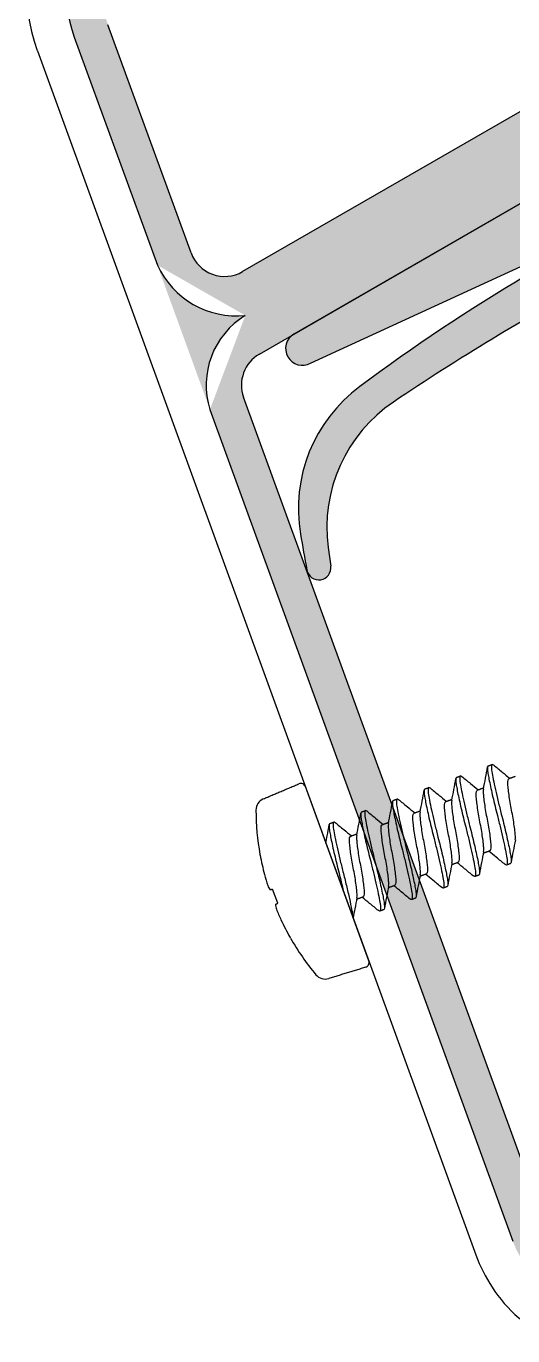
# Model space of a CAD drawing. Header units: inches. Extents: x -154 to 13, y 2 to 55.
# Drawn here: x -149.265 to -148.463, y 29.276 to 31.436 of the extents above; entities that cross this region are included whole.
import ezdxf

# ---------------------------------------------------------------- set-up
doc = ezdxf.new("R2010")
doc.units = ezdxf.units.IN
doc.header["$LTSCALE"] = 2
doc.header["$MEASUREMENT"] = 0
doc.layers.get('0').update_dxf_attribs({"linetype": 'CONTINUOUS'})
doc.layers.add('pattern', color=9, linetype='CONTINUOUS')
doc.layers.add('VELUX_Skylight', color=7, linetype='CONTINUOUS')

# ---------------------------------------------------------------- blocks, each defined once
blk = doc.blocks.new('A$C7F5B17E5')
at = {"color": 7, "lineweight": 30}
for p, q in [((0, -0.3059985900781754), (0, 0.3059985900781754)), ((-0.2172850365714112, 0.1447141449165343), (-0.2172850365714112, 0.1467837068421005)), ((-0.2172850365714112, -0.02456010607120618), (-0.2172850365714112, 0.02456292937195315)), ((-0.2172850365714112, -0.1467808835413535), (-0.2172850365714112, -0.1447113216157874))]:
    blk.add_line(p, q, dxfattribs=at)
at = {"color": 7, "lineweight": 30, "flags": 128}
for points in [[(-0.2172850365714112, 0.02456292937195315), (-0.2186369942867827, 0.02470501106394352), (-0.2199106329069593, 0.02483888868404449), (-0.2211062457618027, 0.02496455306568635), (-0.2222235395213943, 0.02508199275068534), (-0.2232625141857341, 0.02519119628082933), (-0.224223169754822, 0.02529215219790615), (-0.2251052128987112, 0.02538485133537449), (-0.225908350287483, 0.02546928681830707)], [(-0.225908350287483, -0.0254664635175601), (-0.2251052128987112, -0.02538202803462752), (-0.224223169754822, -0.0252893288971876), (-0.2232625141857341, -0.02518837298008236), (-0.2222235395213943, -0.0250791694499668), (-0.2211062457618027, -0.0249617297649678), (-0.2199106329069593, -0.02483606538332594), (-0.2186369942867827, -0.02470218776322497), (-0.2172850365714112, -0.02456010607120618)]]:
    blk.add_lwpolyline(points, dxfattribs=at)
at = {"color": 7, "lineweight": 30}
for centre, radius, start, end in [((-0.1419836664691729, 0.2753659536204651), 0.04000000000000131, 93.00000000000153, 160.2171337205841), ((-0.01600004693281676, 0.3060014116503709), 0.01600000000000011, 0, 93.00000000000153), ((0.6235890138507898, 1.411650359273153e-06), 0.853589060783586, 160.2171337205841, 170.0982627272622), ((0.6259549869404566, 3.745135545329958e-05), 0.8555612677722378, 170.2644175234565, 174.6709720479398), ((0.4989827118844232, 0.02086672188455907), 0.727258309265693, 175.3758389198771, 178.3773135000163), ((-0.09499918046796552, 0.05059096320387368), 0.1332978220649192, 183.9275134528283, 190.8630866188478), ((-0.09499918046796552, -0.05058813990312672), 0.1332978220649192, 169.1369133811522, 176.0724865471717), ((0.4989827118844232, -0.0208638985838121), 0.7272583092656941, 181.6226864999837, 184.6241610801225), ((0.6259549869404566, -3.462805470633157e-05), 0.855561267772238, 185.3290279520597, 189.7355824765435), ((0.6235890138507898, 1.411650359273153e-06), 0.8535890607835861, 189.9017372727378, 199.7828662794159), ((-0.1419836664691729, -0.2753631303197466), 0.04000000000000131, 199.7828662794159, 266.9999999999977), ((-0.01600004693281676, -0.3059985883496239), 0.01600000000000011, 266.9999999999977, 0)]:
    blk.add_arc(centre, radius, start, end, dxfattribs=at)
for points, degree in [([(-0.144077215607723, 0.3153111191657132), (-0.01683743215923528, 0.321979498798683)], 1), ([(0.03451994788926527, 0.1640014137750114), (0.04831994847049259, 0.1640014137750114)], 1), ([(0.1456400775533666, 0.1640014137750114), (0.1594400781345939, 0.1640014137750114)], 1), ([(0.2567599138875494, 0.1640014137750114), (0.2705599144687767, 0.1640014137750114)], 1), ([(0.3678800435516791, 0.1640014137750114), (0.381680044132878, 0.1640014137750114)], 1), ([(0.4789998798858335, 0.1640014137750114), (0.4927998804670324, 0.1640014137750114)], 1), ([(0.5901200095499348, 0.1640014137750114), (0.6039200101311621, 0.1640014137750114)], 1), ([(0.08452009028334828, 0.1013011755935196), (0.1066709010619604, 0.1013011755935196)], 1), ([(0.195639926617531, 0.1013011755935196), (0.2177939640255317, 0.1013011755935196)], 1), ([(0.3067600562816324, 0.1013011755935196), (0.3289187869687566, 0.1013011755935196)], 1), ([(0.4178798926158152, 0.1013011755935196), (0.4400427299221406, 0.1013011755935196)], 1), ([(0.5290000222799165, 0.1013011755935196), (0.5511637395761113, 0.1013011755935196)], 1), ([(0.6401198586140993, 0.1013011755935196), (0.6622803492808771, 0.1013011755935196)], 1), ([(0.006739953067210536, 1.411650359273153e-06), (0.004748723056167137, -0.02035933327341866), (0.002430034327204567, -0.04179643436229696), (-4.693279720413557e-08, -0.06191028799371168)], 3), ([(0.05388001757341954, -0.1012983522927726), (0.03171366030773015, -0.1012983522927726)], 1), ([(0.1649998539076023, -0.1012983522927726), (0.1428334966419129, -0.1012983522927726)], 1), ([(0.2761199835717036, -0.1012983522927726), (0.2539536263060143, -0.1012983522927726)], 1), ([(0.387239819905858, -0.1012983522927726), (0.365073755970144, -0.1012983522927726)], 1), ([(0.4983599495699877, -0.1012983522927726), (0.4761935923042984, -0.1012983522927726)], 1), ([(0.1038798666375556, -0.1639985904742929), (0.09007986605635665, -0.1639985904742929)], 1), ([(0.2149999963016853, -0.1639985904742929), (0.201199995720458, -0.1639985904742929)], 1), ([(0.3261198326358681, -0.1639985904742929), (0.3123198320546408, -0.1639985904742929)], 1), ([(0.4372399622999694, -0.1639985904742929), (0.4234399617187421, -0.1639985904742929)], 1), ([(0.5483600919640708, -0.1639985904742929), (0.5345600913828719, -0.1639985904742929)], 1), ([(-0.01683743215923528, -0.3219766754979645), (-0.144077215607723, -0.3153082958649946)], 1)]:
    blk.add_open_spline(points, degree=degree, dxfattribs=at)
for points, knots in [([(-0.0004886876879766078, 0.1079267657207907), (0.003688115914428636, 0.1148972811003972), (0.01432389521249888, 0.1326469457309685), (0.02480979235861014, 0.1504794695889728), (0.03117774649865623, 0.1613089382120592)], [0, 0, 0, 0, 0.3927125117383006, 0.9999999999999999, 0.9999999999999999, 0.9999999999999999, 0.9999999999999999]), ([(0.03451995300198973, 0.164001411650375), (0.03203874348551494, 0.1640014115730111), (0.02956501152584678, 0.1594278161610276), (0.02626540099385011, 0.1471897571600351), (0.02528510777526094, 0.1423488632855623), (0.02317827734765388, 0.1308203483002757), (0.02205062179893957, 0.1240912809575292), (0.01852337010802785, 0.1013022738572005), (0.01597788369957698, 0.08255824739207185), (0.01108177173628633, 0.04209299171033365), (0.008744801872580865, 0.0205014116054798), (0.006739953067210536, 1.411650359273153e-06)], [0, 0, 0, 0, 0.2500000000000003, 0.2500000000000003, 0.3750000000000006, 0.3750000000000006, 0.5000000000000008, 0.5000000000000008, 0.7500000000000003, 0.7500000000000003, 1, 1, 1, 1]), ([(0.05153836462440609, 0.160183192883423), (0.05046956694070559, 0.1618921341538027), (0.04778184149739673, 0.1661896405982901), (0.04341140386242159, 0.1598993113587568), (0.03906158377287738, 0.1436771276688518), (0.03470103116654855, 0.1174506414003389), (0.02980008672494705, 0.08298152871394393), (0.02489848169369679, 0.04270004972731556), (0.02197543449727846, 0.01406493332261505), (0.0205398427219734, 1.411650359273153e-06)], [0, 0, 0, 0, 0.1007062696010927, 0.2532479319888082, 0.4004708769191571, 0.5476937360385402, 0.7002353833338772, 0.8527770544573875, 1, 1, 1, 1]), ([(0.05153220469554753, 0.1615158824880751), (0.05786004985745308, 0.1507680617623492), (0.06971163452149653, 0.1306381906882876), (0.08169251199367977, 0.1106276219725686), (0.08727651177429152, 0.1013011755935196)], [0, 0, 0, 0, 0.5339239723001499, 1, 1, 1, 1]), ([(0.1040837309491849, 0.09697232226746166), (0.1104795098008822, 0.1076422489882845), (0.1233397201703212, 0.1290966340503843), (0.1360171400599768, 0.1506311314853548), (0.1423896884354861, 0.1614558598481466)], [0, 0, 0, 0, 0.4973308109248269, 1, 1, 1, 1]), ([(0.1456399546347029, 0.164001411650375), (0.1431587449821734, 0.1640014135100358), (0.14068501281875, 0.1594278195011753), (0.1373854019758198, 0.1471897615297593), (0.1364051086592895, 0.1423488678194218), (0.1342982781965532, 0.1308203532490637), (0.133170622616376, 0.1240912859966983), (0.1296433707941844, 0.1013022787748099), (0.1270978842474051, 0.08255825167732667), (0.1222017719939572, 0.04209299408192635), (0.1198648019825157, 0.02050141272961525), (0.1178599530672102, 1.411650387694863e-06)], [0, 0, 0, 0, 0.2499999999999999, 0.2499999999999999, 0.3749999999999998, 0.3749999999999998, 0.4999999999999998, 0.4999999999999998, 0.7499999999999999, 0.7499999999999999, 1, 1, 1, 1]), ([(0.162662600907737, 0.1601782062743524), (0.1615924718450117, 0.1618897020017158), (0.1589035117757192, 0.1661902521221492), (0.1545310240668698, 0.1598997598606076), (0.1501818229431819, 0.1436770048196223), (0.1458212180868372, 0.1174506588848914), (0.1409198504535709, 0.08298153642407158), (0.1360182612458232, 0.04270006772129875), (0.13309544849389, 0.01406493579877122), (0.1316599723860747, 1.411650387694863e-06)], [0, 0, 0, 0, 0.1008245538650246, 0.2533462633522516, 0.4005497356644105, 0.5477532280073536, 0.7002749224041961, 0.8527965270756613, 1, 1, 1, 1]), ([(0.1626564409789069, 0.16150911756624), (0.1689832152912345, 0.1507630052204405), (0.180833847125399, 0.1306345456340381), (0.1928127162002511, 0.1106271104983279), (0.1983963481084459, 0.1013011755935196)], [0, 0, 0, 0, 0.5338765393195261, 1, 1, 1, 1]), ([(0.215340845697483, 0.09719554635542238), (0.2217221746815028, 0.1078455848832363), (0.2345481228663004, 0.1292512893478914), (0.2472053933052507, 0.1507438525587901), (0.2535652574591722, 0.1615431621729471)], [0, 0, 0, 0, 0.4975327275666259, 1, 1, 1, 1]), ([(0.2567599525738729, 0.164001411650375), (0.2542787430930389, 0.1640014110650867), (0.251805011186832, 0.1594278152851558), (0.2485054007363203, 0.1471897560141855), (0.2475251075434244, 0.1423488620966253), (0.2454182771250544, 0.1308203470025404), (0.2442906215845824, 0.1240912796361187), (0.2407633699280893, 0.1013022725676791), (0.238217883555933, 0.08255824626836272), (0.2333217716687273, 0.04209299108843823), (0.2309848018437322, 0.02050141131068983), (0.2289799530672099, 1.411650387694863e-06)], [0, 0, 0, 0, 0.2499999999999995, 0.2499999999999995, 0.3749999999999996, 0.3749999999999996, 0.4999999999999997, 0.4999999999999997, 0.7499999999999998, 0.7499999999999998, 1, 1, 1, 1]), ([(0.2737868371910963, 0.1601729446684743), (0.2727152369503756, 0.161887137560015), (0.2700248107454399, 0.1661908968356869), (0.2656512209113089, 0.1599002192802601), (0.2613020548826626, 0.1436768697326869), (0.2569408578212631, 0.11745072282379), (0.2520400907922919, 0.082981508836113), (0.2471384385608815, 0.04270005449514258), (0.244215397488091, 0.01406493489297134), (0.2427798087202575, 1.411650387694863e-06)], [0, 0, 0, 0, 0.1009493882119062, 0.2534498118855217, 0.4006328501690255, 0.5478160142962896, 0.7003164228815963, 0.8528168552886346, 0.9999999999999999, 0.9999999999999999, 0.9999999999999999, 0.9999999999999999]), ([(0.2737809705921848, 0.1615019859819569), (0.2801066769885949, 0.1507575703261494), (0.2919562746020574, 0.1306306478712287), (0.3039330207679427, 0.1106264651709949), (0.3095161844426002, 0.1013011755935196)], [0, 0, 0, 0, 0.5338330129642694, 0.9999999999999999, 0.9999999999999999, 0.9999999999999999, 0.9999999999999999]), ([(0.3265689207812841, 0.09736724520529094), (0.332933448921608, 0.1079925896953995), (0.3457198272051016, 0.1293389756406924), (0.358352868860095, 0.1507890780938652), (0.3646977069809623, 0.1615622102862204)], [0, 0, 0, 0, 0.4977584738393815, 1, 1, 1, 1]), ([(0.3678799542065576, 0.164001411650375), (0.3653987445897258, 0.1640014130021115), (0.3629250124797068, 0.1594278186253035), (0.35962540171829, 0.1471897603838812), (0.3586451084274813, 0.1423488666305133), (0.3565382779739537, 0.1308203519513285), (0.3554106224020188, 0.1240912846752877), (0.3518833706142459, 0.1013022774852601), (0.3493378841037327, 0.08255825055361754), (0.3444417719263697, 0.04209299346003093), (0.342104801953667, 0.02050141243485371), (0.3400999530672095, 1.411650387694863e-06)], [0, 0, 0, 0, 0.2500000000000002, 0.2500000000000002, 0.3750000000000002, 0.3750000000000002, 0.5000000000000002, 0.5000000000000002, 0.7500000000000001, 0.7500000000000001, 1, 1, 1, 1]), ([(0.3849116601343212, 0.1601674080657887), (0.3838385194391094, 0.1618844389881104), (0.3811465674298802, 0.1661915767771376), (0.3767709873355614, 0.1599007075831338), (0.3724218211342816, 0.1436767519399922), (0.3680610568251552, 0.1174507476163313), (0.363160317960137, 0.08298147864785221), (0.3582581083719845, 0.04270009476387315), (0.3553353749749135, 0.01406494113258816), (0.3538999383843588, 1.411650387694863e-06)], [0, 0, 0, 0, 0.1010807256472789, 0.2535589822596352, 0.4007205168431621, 0.5478820714517666, 0.7003601994599715, 0.8528384648044753, 1, 1, 1, 1]), ([(0.3849057935354097, 0.1614944877352258), (0.3912304341353945, 0.1507517536270058), (0.4030789119625808, 0.1306264919821132), (0.4150534250797477, 0.1106256826531506), (0.420636020776783, 0.1013011755935196)], [0, 0, 0, 0, 0.5337935127389503, 1, 1, 1, 1]), ([(0.4377550496829485, 0.09747023151557244), (0.4441018871407323, 0.108068602119161), (0.4568470894722907, 0.1293513872269187), (0.4694543845609189, 0.1507611927523413), (0.4757835170415206, 0.1615093742299365)], [0, 0, 0, 0, 0.4979785563746517, 0.9999999999999999, 0.9999999999999999, 0.9999999999999999, 0.9999999999999999]), ([(0.4789999521456991, 0.164001411650375), (0.4765187427005912, 0.1640014105571339), (0.4740450108477887, 0.1594278144092556), (0.4707454004787905, 0.1471897548683074), (0.4697651073116162, 0.1423488609077168), (0.4676582769024265, 0.1308203457048336), (0.4665306213702252, 0.1240912783147081), (0.4630033697481508, 0.1013022712781577), (0.460457883412289, 0.08255824514462518), (0.4555617716011398, 0.04209299046651438), (0.4532248018149119, 0.02050141101592828), (0.4512199530672092, 1.411650359273153e-06)], [0, 0, 0, 0, 0.2499999999999994, 0.2499999999999994, 0.3749999999999996, 0.3749999999999996, 0.4999999999999998, 0.4999999999999998, 0.7499999999999999, 0.7499999999999999, 1, 1, 1, 1]), ([(0.4960364830775461, 0.1601615781331276), (0.494961667289914, 0.1618815969731742), (0.4922679706484701, 0.1661922974913779), (0.4878912091820666, 0.159901211044982), (0.4835420163958304, 0.143676608153541), (0.4791808198115746, 0.1174507962751505), (0.4742800783727716, 0.08298148676742301), (0.4693783248904424, 0.04270007720587898), (0.4664555336106844, 0.01406493892265814), (0.4650200680484886, 1.411650359273153e-06)], [0, 0, 0, 0, 0.1012185708481814, 0.2536733526709058, 0.4008123405437708, 0.5479514542227322, 0.7004062209616747, 0.8528610115152189, 0.9999999999999999, 0.9999999999999999, 0.9999999999999999, 0.9999999999999999]), ([(0.4960309098085816, 0.1614866044929641), (0.5023543491064686, 0.150745522480932), (0.5142014158392385, 0.130621930020439), (0.5261738007764905, 0.1106247479275311), (0.5317558571109657, 0.1013011755935196)], [0, 0, 0, 0, 0.5337556916415807, 1, 1, 1, 1]), ([(0.5488918991539435, 0.09749646621251884), (0.5552218588445044, 0.1080670521426867), (0.5679280530623885, 0.1292854997144417), (0.5805101795502026, 0.1506582810996377), (0.5868241542906105, 0.1613835906830019)], [0, 0, 0, 0, 0.4981790441753781, 0.9999999999999999, 0.9999999999999999, 0.9999999999999999, 0.9999999999999999]), ([(0.5901199537784123, 0.164001411650375), (0.5876387441972497, 0.1640014124941587), (0.5851650121406919, 0.1594278177494033), (0.5818654014607887, 0.1471897592380316), (0.5808851081956732, 0.1423488654416047), (0.5787782777513257, 0.1308203506536216), (0.5776506221876616, 0.1240912833538772), (0.5741233704343074, 0.1013022761957387), (0.5715778839600887, 0.08255824942987999), (0.5666817718588106, 0.0420929928381355), (0.5643448019248467, 0.02050141214006374), (0.5623399530672089, 1.411650387694863e-06)], [0, 0, 0, 0, 0.2499999999999995, 0.2499999999999995, 0.3749999999999996, 0.3749999999999996, 0.4999999999999997, 0.4999999999999997, 0.7499999999999998, 0.7499999999999998, 1, 1, 1, 1]), ([(0.607161599350718, 0.16015549153677), (0.6060851355411216, 0.1618786318190786), (0.6033898742851989, 0.1661930483373197), (0.5990114635090151, 0.1599017331484589), (0.5946616539326328, 0.1436764884232247), (0.5903010602308427, 0.1174508227828284), (0.5854002738220174, 0.08298145827974679), (0.5804980768015469, 0.04270009964928079), (0.5775753417739793, 0.01406494274168324), (0.576139904382643, 1.411650387694863e-06)], [0, 0, 0, 0, 0.1013627208081585, 0.2537930321078787, 0.4009085084631538, 0.5480238990701027, 0.7004541952884593, 0.8528846288000329, 1, 1, 1, 1]), ([(0.6071560260817535, 0.1614783362551435), (0.6134783626623914, 0.1507388996604249), (0.6253241213456704, 0.1306171024936162), (0.6372944707179329, 0.1106236785138179), (0.6428759867750671, 0.1013011755935196)], [0, 0, 0, 0, 0.5337215411567574, 0.9999999999999999, 0.9999999999999999, 0.9999999999999999, 0.9999999999999999]), ([(0.03459914697435806, -0.09598294786344752), (0.03581128541901535, -0.09354805578185221), (0.0384914627935018, -0.0881642296231604), (0.04257545396754381, -0.07242543277739344), (0.04748148519968254, -0.05128154882173419), (0.0523778521817917, -0.02638482901018335), (0.05674006881270088, -1.170401347394545e-06), (0.06110177061080435, 0.02639815676941737), (0.0659997308597724, 0.05124605050419007), (0.07089826219336715, 0.07256844642260774), (0.07525995097009286, 0.08862316160464445), (0.07962167862677916, 0.09924941294424627), (0.08286738958707929, 0.10060892067564), (0.08452009028334828, 0.1013011755935196)], [0, 0, 0, 0, 0.07497348567682217, 0.16577499119888, 0.2599786719410389, 0.3541825427515214, 0.4449840547327721, 0.5357855667140227, 0.6299892573174012, 0.724193118266683, 0.8149946237887408, 0.9057961359406439, 0.9999999999999999, 0.9999999999999999, 0.9999999999999999, 0.9999999999999999]), ([(0.1041916763688562, 0.09687718253319133), (0.1028484823116855, 0.09419786938859431), (0.1000370451677384, 0.08858980370744973), (0.09582395309854519, 0.07244775358564937), (0.09091831884913404, 0.0512790991233345), (0.0860224297215666, 0.02638895059247659), (0.08165961756321849, 3.672763810413926e-06), (0.07729811205410897, -0.0263952434202821), (0.07239994485317425, -0.0512432199210906), (0.0675020452142121, -0.07256566519846785), (0.06313975544759387, -0.08862031802898684), (0.05877809971448755, -0.09924658603431169), (0.05553260606467347, -0.100606096587839), (0.05388001757341954, -0.1012983522927726)], [0, 0, 0, 0, 0.08240116291739362, 0.1724737307295068, 0.2659209886547582, 0.3593682563620471, 0.4494408305814714, 0.539513237978583, 0.6329605056858719, 0.7264077636111234, 0.8164803314232365, 0.9065527389896256, 1, 1, 1, 1]), ([(0.1457192766384594, -0.09598260870070874), (0.1469312829797502, -0.09354780592597933), (0.1496112331829806, -0.08816404680804624), (0.1536956787953727, -0.07242544435014509), (0.1586016755578328, -0.0512815785795766), (0.16349762658038, -0.02638480019685119), (0.1678598371078124, -1.142410766874491e-06), (0.1722219651438479, 0.02639812888857307), (0.1771199622991446, 0.05124602220836039), (0.1820179084987785, 0.07256849390144282), (0.1863801862467085, 0.0886231399133095), (0.1907418451279739, 0.09924940970468299), (0.193987338346119, 0.1006089200133005), (0.195639926617531, 0.1013011755935196)], [0, 0, 0, 0, 0.07497054948110611, 0.1657725149401851, 0.2599764983780062, 0.3541804916770785, 0.4449822954221284, 0.535784267340409, 0.6299882606394814, 0.7241922440773025, 0.8149942095363815, 0.9057960134520844, 1, 1, 1, 1]), ([(0.2154435111781652, 0.09717835905398431), (0.2140560020697535, 0.09441685816393885), (0.2112001550983109, 0.08873298632083504), (0.2069440472381245, 0.07245388556673049), (0.2020385773143971, 0.05127739009860477), (0.1971420702496403, 0.02638944654343334), (0.1927798501706093, 3.525881353994009e-06), (0.1884182952094875, -0.02639523860834458), (0.1835197177185819, -0.05124320098518353), (0.1786218057081328, -0.07256564431828849), (0.174259960037574, -0.08862033549671366), (0.1698982742235842, -0.09924659037606887), (0.1666525575255378, -0.1006060976220482), (0.1649998539076023, -0.1012983522927726)], [0, 0, 0, 0, 0.08488382562394763, 0.1747125225037666, 0.2679069451479479, 0.361101555824142, 0.4509302590939457, 0.5407589623637633, 0.6339535730399575, 0.7271479956841389, 0.8169766925639578, 0.9068053960025927, 1, 1, 1, 1]), ([(0.2568394063025892, -0.09598291119722546), (0.2580514249947896, -0.09354802703670373), (0.2607313468791972, -0.08816419971653033), (0.2648154462768844, -0.07242543303051718), (0.2697214463919124, -0.05128154912473804), (0.274617810745923, -0.02638482756698579), (0.2789800677097389, -1.175653650875574e-06), (0.2833416128326007, 0.02639819397789722), (0.2882401930556284, 0.05124598830666116), (0.2931381043307226, 0.07256847686873868), (0.2974999501910816, 0.08862315637223617), (0.3018616359553334, 0.09924941430968204), (0.3051073526602295, 0.1006089211363275), (0.3067600562816324, 0.1013011755935196)], [0, 0, 0, 0, 0.07497304646023233, 0.1657745950962203, 0.2599783205677136, 0.354182236107621, 0.4449837912028048, 0.5357853462979886, 0.6299892618378958, 0.7241929873093892, 0.8149945359453772, 0.9057960912112135, 1, 1, 1, 1]), ([(0.3266663063229487, 0.09741276634609619), (0.3252443823844828, 0.09458741682830407), (0.3223541227733904, 0.08884449811266393), (0.3180637184696593, 0.07245855078660668), (0.3131583743700048, 0.05127615168781574), (0.308262247671621, 0.02638974523857485), (0.3039000825491485, 3.406734478517137e-06), (0.2995379424022531, -0.0263951495375494), (0.2946399486101541, -0.05124324142012426), (0.2897420015053171, -0.07256565967138329), (0.2853797239910421, -0.08862031947812454), (0.2810180650485847, -0.09924658565613242), (0.2777725718388524, -0.100606096460254), (0.2761199835717036, -0.1012983522927726)], [0, 0, 0, 0, 0.08680673195581935, 0.1764468439932225, 0.2694454436054913, 0.3624440529528321, 0.4520840053454031, 0.5417241237593686, 0.6347227331067095, 0.7277213327189782, 0.8173614447563814, 0.907001397317431, 1, 1, 1, 1]), ([(0.3679589493067965, -0.095983864519539), (0.3691710348119273, -0.09354871411260035), (0.3718509394637977, -0.08816462951132564), (0.3759356606223321, -0.07242547275880895), (0.3808416721085166, -0.05128157673756562), (0.3857374596960312, -0.02638476402741219), (0.3901002980983321, -1.208616666303897e-06), (0.394461796607402, 0.02639816698639663), (0.3993599657522395, 0.05124601590667055), (0.4042578648680148, 0.07256849552150868), (0.4086201547696646, 0.08862313948851863), (0.4129818104674143, 0.09924940981552766), (0.4162273041221169, 0.100608920050675), (0.4178798926158152, 0.1013011755935196)], [0, 0, 0, 0, 0.07498097184775288, 0.1657819142352143, 0.2599848362706612, 0.3541877681672482, 0.4449887170138384, 0.5357894976890927, 0.6299924295856798, 0.7241953516211267, 0.8149962940085881, 0.9057970748544936, 0.9999999999999999, 0.9999999999999999, 0.9999999999999999, 0.9999999999999999]), ([(0.437844221986154, 0.09754420566100919), (0.4364027407463027, 0.0946831113292177), (0.4334926701325799, 0.08890711764446735), (0.4291839186807351, 0.07246108430375386), (0.4242785714350816, 0.05127542853138323), (0.4193820203453811, 0.02638995237357733), (0.4150198512986663, 3.38774763974925e-06), (0.4106581368084505, -0.02639516430345168), (0.4057601800840871, -0.05124327328901757), (0.400861647801861, -0.0725656112740154), (0.3964999592700167, -0.08862034141033348), (0.3921382315491826, -0.09924658883285531), (0.3888925205976648, -0.1006060971013909), (0.387239819905858, -0.1012983522927726)], [0, 0, 0, 0, 0.0878817370955166, 0.1774161560591601, 0.2703052747030887, 0.3631945807630391, 0.4527290060957388, 0.5422634314284425, 0.6351525597959826, 0.7280418561323401, 0.8175762750959835, 0.9071107005969563, 1, 1, 1, 1]), ([(0.4790781989810853, -0.09598545950110804), (0.4802906235328237, -0.09354987510594981), (0.4829709898646115, -0.08816540940743778), (0.4870552834758541, -0.07242546089956647), (0.4919619099181887, -0.05128159529938614), (0.496857652658008, -0.02638479448144437), (0.5012200665722162, -1.179802424644549e-06), (0.5055815718476993, 0.02639819503691854), (0.5104801524024367, 0.05124598840534134), (0.5153781034375129, 0.07256847542204525), (0.5197397980797689, 0.08862317161471367), (0.5241020634418305, 0.09924939783375919), (0.5273474763858417, 0.1006089164250596), (0.5290000222799165, 0.1013011755935196)], [0, 0, 0, 0, 0.07499444660710777, 0.1657938957650741, 0.2599956232977808, 0.3541971804884418, 0.4449966361054546, 0.5357960917224673, 0.6299978291161514, 0.7241993764458162, 0.8149988256037826, 0.9057984495603255, 0.9999999999999999, 0.9999999999999999, 0.9999999999999999, 0.9999999999999999]), ([(0.5489722715587959, 0.09756265794784724), (0.5475281761260931, 0.09469654245653203), (0.5446155847989758, 0.08891588355153601), (0.5403036572632232, 0.07246145872541376), (0.5353983479585622, 0.0512753594477573), (0.5305022110618154, 0.02638994903828973), (0.5261400515757657, 3.352844615278627e-06), (0.5217778986683754, -0.02639513374002433), (0.5168799519449294, -0.05124324866299901), (0.5119818335367086, -0.07256563417776363), (0.5076201829143372, -0.0886203530186691), (0.5032579060218438, -0.09924657330530806), (0.5000124946589324, -0.1006060927100947), (0.4983599495699877, -0.1012983522927726)], [0, 0, 0, 0, 0.08803234718130984, 0.1775521514043962, 0.270425935707987, 0.3632997297335842, 0.452819374526106, 0.5423391851171916, 0.6352129791427887, 0.7280867634463797, 0.817606401870899, 0.9071262126302232, 0.9999999999999999, 0.9999999999999999, 0.9999999999999999, 0.9999999999999999]), ([(0.590197155325427, -0.09598768697536286), (0.5914099828423787, -0.09355149079358682), (0.5940908413929833, -0.08816647332535865), (0.5981754850986931, -0.0724255358445447), (0.6030816774674008, -0.05128155608120721), (0.6079774155717246, -0.0263847693397139), (0.6123402667634252, -1.207217124488125e-06), (0.6167017618611794, 0.02639816659568339), (0.621599931953341, 0.05124601601310985), (0.6264978308141735, 0.07256849549413857), (0.6308601207816196, 0.08862313949570932), (0.6352217764621457, 0.09924940981365182), (0.6384672701191789, 0.1006089200500497), (0.6401198586140993, 0.1013011755935196)], [0, 0, 0, 0, 0.07501329777957055, 0.1658109153578316, 0.2600105624816703, 0.3542102194663063, 0.4450080116689731, 0.5358056357061503, 0.6300052926907864, 0.7242049398146251, 0.8150027255583876, 0.9058003497662099, 1, 1, 1, 1]), ([(0.0205399530672139, 1.411650359273153e-06), (0.01904280648381018, -0.01530722649228267), (0.0173637184979043, -0.03121368894305476), (0.0138089367380303, -0.06223791625835418), (0.01193589954084473, -0.0773255226027203), (0.00824165103017549, -0.1046021440829037), (0.006423959758450337, -0.1167671659169542), (0.00306798848552603, -0.1369011558904702), (0.00163752004732487, -0.1447885846935293), (-4.693279720413557e-08, -0.1509476247039885)], [0, 0, 0, 0, 0.2500000000000001, 0.2500000000000001, 0.5000000000000001, 0.5000000000000001, 0.7500000000000001, 0.7500000000000001, 1, 1, 1, 1]), ([(0.1178599718048758, 1.411650387694863e-06), (0.1164245345444783, -0.01406218863435527), (0.1135017997834495, -0.04269748642865068), (0.1085996007083168, -0.08297775911900374), (0.1036988220723742, -0.1174512317599152), (0.09933820134193638, -0.1436620602302838), (0.09498849688412747, -0.1599429080372801), (0.09045736683407313, -0.1662582983508258), (0.0876130548511469, -0.1616177337125322), (0.0863871353817558, -0.1596176160836791)], [0, 0, 0, 0, 0.1450695821838287, 0.2953803153264887, 0.4456909130851336, 0.5907605144060556, 0.7358300959865637, 0.8861408205212167, 1, 1, 1, 1]), ([(0.1316599530672136, 1.411650387694863e-06), (0.1296551041841667, -0.02049858909894908), (0.1273181342160683, -0.0420901700851033), (0.1224220220478003, -0.08255542711883379), (0.1198765355416072, -0.1012994540307233), (0.1163492837579554, -0.1240884612169424), (0.1152216281870153, -0.1308175284958253), (0.1131147977345677, -0.1423460431879704), (0.1121345044468001, -0.1471869369464827), (0.108834893695132, -0.1594249952201068), (0.1063611615915079, -0.1639985896407978), (0.1038799519788824, -0.163998588349628)], [0, 0, 0, 0, 0.2500000000000006, 0.2500000000000006, 0.500000000000001, 0.500000000000001, 0.6250000000000009, 0.6250000000000009, 0.7500000000000008, 0.7500000000000008, 1, 1, 1, 1]), ([(0.2289798081390302, 1.411650387694863e-06), (0.2275443418214422, -0.01406219536458764), (0.2246215490035866, -0.04269749601409956), (0.2197198073766913, -0.0829776540734457), (0.2148190210884309, -0.1174516980481002), (0.2104579864171683, -0.1436604178193335), (0.206108186642183, -0.1599490965923707), (0.2015546306854503, -0.166268901708051), (0.1986877068554804, -0.1615792861939411), (0.1974392124986935, -0.1595370420144633)], [0, 0, 0, 0, 0.1447664666928839, 0.2947630215565245, 0.4447595529895584, 0.5895261428579324, 0.7342926089487524, 0.8842891552223582, 1, 1, 1, 1]), ([(0.2427799530672132, 1.411650387694863e-06), (0.2407751042941015, -0.02049858797481363), (0.2384381344737392, -0.04209016771348217), (0.2335420225956, -0.08255542283357897), (0.2309965362277921, -0.1012994491131423), (0.2274692845753918, -0.1240884561777733), (0.2263416290359146, -0.1308175235470372), (0.2242347986186246, -0.1423460386541109), (0.2232545054287982, -0.1471869325767869), (0.2199548949880068, -0.1594249918799591), (0.2174811630881663, -0.1639985877037731), (0.2149999536115956, -0.163998588349628)], [0, 0, 0, 0, 0.2500000000000004, 0.2500000000000004, 0.5000000000000009, 0.5000000000000009, 0.6250000000000009, 0.6250000000000009, 0.7500000000000009, 0.7500000000000009, 1, 1, 1, 1]), ([(0.3400999378031315, 1.411650387694863e-06), (0.3386644609318239, -0.01406219673545195), (0.3357416466252232, -0.04269750017617469), (0.3308400694005513, -0.08297764683457842), (0.3259386564349427, -0.1174517706264595), (0.3215782152347515, -0.1436600610542627), (0.3172284005871404, -0.1599505036685258), (0.3126690216581096, -0.1662713423689723), (0.3097972970614649, -0.1615704914915028), (0.308543795675746, -0.1595185805610839)], [0, 0, 0, 0, 0.1446971471120177, 0.2946218780336043, 0.4445466971528796, 0.5892438633528526, 0.733941009863091, 0.8838658438158109, 0.9999999999999999, 0.9999999999999999, 0.9999999999999999, 0.9999999999999999]), ([(0.3538999530671845, 1.411650387694863e-06), (0.3518951041553464, -0.02049858939371063), (0.3495581341485092, -0.04209017070699872), (0.3446620219041563, -0.08255542824257134), (0.3421165353616971, -0.1012994553202731), (0.3385892835435982, -0.1240884625383529), (0.3374616279643874, -0.1308175297935605), (0.3353547975027595, -0.1423460443769073), (0.3343745041892987, -0.1471869380923607), (0.3310748933560888, -0.1594249960959786), (0.3286011611990318, -0.1639985901487222), (0.3261199515507371, -0.163998588349628)], [0, 0, 0, 0, 0.2500000000000002, 0.2500000000000002, 0.5000000000000003, 0.5000000000000003, 0.6250000000000001, 0.6250000000000001, 0.7499999999999999, 0.7499999999999999, 1, 1, 1, 1]), ([(0.4512200674672613, 1.411650359273153e-06), (0.4497844749451474, -0.01406219031953526), (0.4468614262281392, -0.04269747022048875), (0.4419598329174335, -0.08297768899599589), (0.4370588441367715, -0.1174515690936602), (0.4326984516007997, -0.1436608443247707), (0.4283480314296071, -0.1599475498134524), (0.4238003511560464, -0.1662662470937022), (0.4209390547642897, -0.1615888818798652), (0.4196961916337614, -0.1595571717819411)], [0, 0, 0, 0, 0.1448421884345209, 0.2949170928018706, 0.4449919737263748, 0.5898340771352178, 0.734676264967369, 0.8847511607401978, 1, 1, 1, 1]), ([(0.4650199530672126, 1.411650359273153e-06), (0.4630151042652813, -0.02049858826957518), (0.4606781344061801, -0.04209016833540602), (0.455782022451956, -0.08255542395731652), (0.4532365360478536, -0.1012994504026636), (0.4497092843610346, -0.1240884574992123), (0.4485816288133151, -0.1308175248447725), (0.4464747983868165, -0.1423460398430194), (0.4454945051712969, -0.1471869337226366), (0.442194894648992, -0.1594249927558309), (0.4397211626956903, -0.1639985882116974), (0.4372399531834503, -0.163998588349628)], [0, 0, 0, 0, 0.2500000000000003, 0.2500000000000003, 0.5000000000000007, 0.5000000000000007, 0.6250000000000003, 0.6250000000000003, 0.7500000000000001, 0.7500000000000001, 1, 1, 1, 1]), ([(0.562339903801444, 1.411650387694863e-06), (0.5609044270160553, -0.01406216310364528), (0.5579816128844755, -0.04269739806572659), (0.5530800343108524, -0.08297807255046052), (0.5481786264483333, -0.1174501995604516), (0.5438181668252469, -0.1436656986511622), (0.5394684223475963, -0.1599291128631108), (0.5349875314736607, -0.1662356314487141), (0.5321915903395507, -0.1617013912721887), (0.5310143190105805, -0.159792184067058)], [0, 0, 0, 0, 0.145730791360566, 0.2967265097820895, 0.447722317031342, 0.5934531276162262, 0.7391839183707222, 0.8901796281449913, 1, 1, 1, 1]), ([(0.5761399530671838, 1.411650387694863e-06), (0.5741351043752161, -0.02049858714543973), (0.5717981346638226, -0.0420901659637849), (0.5669020229997273, -0.0825554196720617), (0.5643565367340102, -0.1012994454850826), (0.5608292851784711, -0.1240884524600432), (0.5597016296622144, -0.130817519895956), (0.557594799270845, -0.1423460353091315), (0.5566145061532666, -0.1471869293529409), (0.5533148959418668, -0.1594249894157116), (0.5508411641923203, -0.1639985862746727), (0.5483599548161635, -0.163998588349628)], [0, 0, 0, 0, 0.2499999999999996, 0.2499999999999996, 0.4999999999999992, 0.4999999999999992, 0.6249999999999993, 0.6249999999999993, 0.7499999999999994, 0.7499999999999994, 1, 1, 1, 1]), ([(0.03474639860661455, -0.09622687004564057), (0.02832337668263563, -0.1069261016726983), (0.01670646980068113, -0.1262771141696959), (0.005277396509484333, -0.1457219157963294), (0.0001674913984288651, -0.1544156295108081)], [0, 0, 0, 0, 0.5529029361491841, 0.9999999999999999, 0.9999999999999999, 0.9999999999999999, 0.9999999999999999]), ([(0.08638918869138479, -0.1607088218112978), (0.0800757521112132, -0.1499713702023229), (0.06837327059633935, -0.1300686076774724), (0.05655487392562009, -0.1103697596658009), (0.05111244954460403, -0.1012983522927726)], [0, 0, 0, 0, 0.539495539654358, 0.9999999999999999, 0.9999999999999999, 0.9999999999999999, 0.9999999999999999]), ([(0.1458665282707443, -0.0962266408816248), (0.139445539557272, -0.1069265806584241), (0.1265240549328155, -0.1284589510578229), (0.1138115936306576, -0.1500961186817875), (0.1074162524515998, -0.1609812703306233)], [0, 0, 0, 0, 0.4969234495940454, 1, 1, 1, 1]), ([(0.197441852468188, -0.1605865032243372), (0.1911126976876005, -0.1498166660920361), (0.1794404024208234, -0.129954816707496), (0.1676391509665791, -0.110296976684694), (0.1622369791578819, -0.1012983522927726)], [0, 0, 0, 0, 0.5422373779895908, 1, 1, 1, 1]), ([(0.2569863646048987, -0.0962269342115718), (0.2505654686192145, -0.1069265786871796), (0.2376442480557728, -0.1284582257544713), (0.2249321096470283, -0.1500951381929241), (0.2185369687755951, -0.1609800970108353)], [0, 0, 0, 0, 0.4969264284421295, 1, 1, 1, 1]), ([(0.3085473156350531, -0.1605596268681353), (0.3022017444278049, -0.1497564390760857), (0.2905435649291803, -0.1299086588963263), (0.2787414624478401, -0.110254645539797), (0.2733632687508418, -0.1012983522927726)], [0, 0, 0, 0, 0.544302067747909, 0.9999999999999999, 0.9999999999999999, 0.9999999999999999, 0.9999999999999999]), ([(0.3681059076091344, -0.09622773170237053), (0.361685241811756, -0.106927082374213), (0.3487645261847661, -0.1284580686904775), (0.3360524705875889, -0.1500945110595211), (0.3296573917696719, -0.1609791986878832)], [0, 0, 0, 0, 0.4969280326823635, 1, 1, 1, 1]), ([(0.4197008849128849, -0.1606215011533578), (0.413340542814808, -0.1497899453425049), (0.4016792857886173, -0.1299310204047543), (0.3898599742493047, -0.1102464597777981), (0.3844872117042542, -0.1012983522927726)], [0, 0, 0, 0, 0.5454250844308739, 1, 1, 1, 1]), ([(0.4792251572833948, -0.0962290516871036), (0.4728047043321055, -0.1069280611602466), (0.4598844863767511, -0.1284582452996545), (0.4471727161266017, -0.1500942060586254), (0.4407778147637202, -0.1609785936948782)], [0, 0, 0, 0, 0.496930699890143, 0.9999999999999999, 0.9999999999999999, 0.9999999999999999, 0.9999999999999999]), ([(0.5310228255789866, -0.1609798220140277), (0.5246307747570143, -0.1500971482221445), (0.5129176553633101, -0.1301551826469307), (0.5010134548326448, -0.1103125285710149), (0.4956055813887019, -0.1012983522927726)], [0, 0, 0, 0, 0.5457172088091568, 1, 1, 1, 1]), ([(0.5903441136277365, -0.09623088499925814), (0.5839238763042829, -0.1069295269386572), (0.5710041731669833, -0.1284588366611814), (0.5582926712482106, -0.1500942292249334), (0.5518979444278216, -0.1609782636986807)], [0, 0, 0, 0, 0.4969338115005547, 1, 1, 1, 1])]:
    blk.add_open_spline(points, degree=3, knots=knots, dxfattribs=at)

msp = doc.modelspace()

# ---------------------------------------------------------------- hatches: boundary and pattern name
at = {"layer": 'pattern'}
h = msp.add_hatch(color=256, dxfattribs=at)
edge = h.paths.add_edge_path()
edge.add_arc((-147.6497038527669, 30.75996804947989), 1.684886282265567, 88.56365741872955, 150.6614523945453)
edge.add_arc((-148.964044228753, 31.4987046434349), 0.1771653600801917, 150.6614523945442, 200)
edge.add_line((-149.1305252092824, 31.43811054789399), (-148.9935778081783, 31.06185065570732))
edge.add_arc((-148.9380841417154, 31.08204865095845), 0.05905512004010594, 200, 300.000845901456)
edge.add_line((-148.9085557838457, 31.03090575121666), (-148.2671327391131, 31.40124439766088))
edge.add_arc((-148.2342578426862, 31.34430531201696), 0.06574803360001429, -59.99915409854401, 120.00084590145929, ccw=False)
edge.add_line((-148.201382988262, 31.2873663132103), (-148.8809249185169, 30.8950193864226))
edge.add_arc((-148.8513965552497, 30.84387646459696), 0.05905512004011736, 120.0008459014627, 200)
edge.add_line((-148.9068901988888, 30.82367840663808), (-148.4076287308885, 29.45196879690329))
edge.add_arc((-148.3243882692402, 29.48226590865711), 0.08858267999999775, 200, 380)
edge.add_line((-148.2411477566042, 29.51256291611439), (-148.2714448287504, 29.59580343771151))
edge.add_line((-148.2714448287504, 29.59580343771151), (-148.2159511591706, 29.61600148162874))
edge.add_line((-148.2159511591706, 29.61600148162874), (-148.1856540870245, 29.53276096003162))
edge.add_arc((-148.3243882692402, 29.48226590865711), 0.1476378000000112, -160, 20, ccw=False)
edge.add_line((-148.4631224349232, 29.43177074044547), (-148.9623839029236, 30.80348035018027))
edge.add_arc((-148.8343448373832, 30.84387652753385), 0.1342603587750509, 121.28749644352669, 197.5104152414175, ccw=False)
edge.add_arc((-148.9183649828512, 31.10176795538766), 0.1438681461350653, 204.6989586481841, 275.7021659091282, ccw=False)
edge.add_line((-149.049071512213, 31.0416525992495), (-149.1860189133172, 31.41791249143617))
edge.add_arc((-148.964044228753, 31.4987046434349), 0.2362205264263245, 150.6614523945441, 200, ccw=False)
edge.add_arc((-147.6497038527669, 30.75996804947989), 1.743941402265568, 88.56365741872952, 150.6614523945453, ccw=False)
edge.add_line((-147.6059896943215, 32.50336144836074), (-147.6074700442837, 32.4443250694892))
h = msp.add_hatch(color=250, dxfattribs=at)
edge = h.paths.add_edge_path()
edge.add_line((-148.329889390713, 31.01523656876749), (-146.9293833357825, 31.52497908567177))
edge.add_line((-146.9293833357825, 31.52497908567177), (-146.9502711808722, 31.60919657831587))
edge.add_line((-146.9502711808721, 31.60919657831587), (-147.0088269268338, 31.77007716812486))
edge.add_line((-147.0088269268338, 31.77007716812486), (-147.073569524116, 31.74651278982505))
edge.add_line((-147.073569524116, 31.74651278982505), (-147.0322672278693, 31.63303566351547))
edge.add_arc((-147.0434220577349, 31.62897569512602), 0.01187072672574231, -82.99999999995549, 20, ccw=False)
edge.add_line((-147.0419754861065, 31.61719355412092), (-147.4235281471337, 31.57034466151011))
edge.add_arc((-147.4249675705858, 31.58206764578335), 0.0118110240000044, 178.5938840554427, 276.99999999995424, ccw=False)
edge.add_arc((-146.8660807794415, 31.56834905356649), 0.570866160000006, 154.4633055014473, 178.593884055472, ccw=False)
edge.add_line((-147.3811786719422, 31.81444320988572), (-147.5982207430922, 31.73297689648038))
edge.add_line((-147.5982207430922, 31.73297689648038), (-147.5702965126656, 31.57461100495361))
edge.add_arc((-147.5509105916476, 31.57802940389756), 0.01968504000001555, 190.0000000000429, 200)
edge.add_line((-147.5694084432926, 31.57129669102524), (-147.5636719742432, 31.55553587184448))
edge.add_arc((-147.5747707567068, 31.55149633811122), 0.01181102400001164, -70, 20, ccw=False)
edge.add_line((-147.5707311802182, 31.54039760117125), (-148.0402527960559, 31.36950570866178))
edge.add_arc((-148.0442923869907, 31.38060444034375), 0.01181102399998926, 200, 290, ccw=False)
edge.add_line((-148.0553910854767, 31.37656475173563), (-148.1765875003663, 31.70954916496355))
edge.add_arc((-148.2024845013841, 31.7001232894369), 0.0275590560000085, 20.00000000000001, 200)
edge.add_line((-148.2283815988651, 31.69069765479935), (-148.1057746179489, 31.35383774326468))
edge.add_arc((-148.1168732884239, 31.34979800183773), 0.01181102400000045, -59.99915409847938, 20, ccw=False)
edge.add_line((-148.1109676407844, 31.33956943454365), (-148.8239087739787, 30.92793875196335))
edge.add_arc((-148.8101288468619, 30.90407203160922), 0.02755905599999739, 120.0008459014676, 299.8497286370063)
edge.add_line((-148.796411936374, 30.88016903676979), (-148.1494433515145, 31.17815664379665))
edge.add_arc((-146.8088531006906, 28.28273667609238), 3.190711364254774, 114.8443126762917, 126.6921758156186)
edge.add_arc((-148.5667394263762, 30.64019941921333), 0.25, 126.4737637283317, 189.6899617337368)
edge.add_arc((-145.5532683051108, 31.15475809882334), 3.307086657826773, 189.6899617337368, 190.7373412209384)
edge.add_arc((-148.7829669467171, 30.54231990344449), 0.0198334186082064, 190.7373412209314, 367.9802521186646)
edge.add_arc((-144.9751421741772, 31.07613649145367), 3.825227003284113, 187.5121748039824, 187.9802521186717, ccw=False)
edge.add_arc((-148.5196833738645, 30.60872253281451), 0.25, 124.04346515970781, 187.5121748039828, ccw=False)
edge.add_arc((-146.5181938622268, 27.64624251434747), 3.825227003284113, 118.2693920389367, 124.04346515970951, ccw=False)
edge = h.paths.add_edge_path(flags=16)
edge.add_line((-147.0419754861065, 31.61719355412092), (-147.0369569087473, 31.61902016689805))

# ---------------------------------------------------------------- linework, layer by layer
at = {"color": 7, "lineweight": 30}
for p, q in [((-148.9935778081783, 31.06185065570732), (-149.1305252092824, 31.43811054789399)), ((-149.1860189133172, 31.41791249143617), (-149.049071512213, 31.0416525992495)), ((-149.2468225250782, 31.39522146800437), (-148.5239263978209, 29.40908068175365)), ((-148.2671327391131, 31.40124439766088), (-148.9085557838457, 31.03090575121666)), ((-148.1109676407844, 31.33956943454365), (-148.8239087739787, 30.92793875196335)), ((-148.8809249185169, 30.8950193864226), (-148.201382988262, 31.2873663132103)), ((-148.796411936374, 30.88016903676979), (-148.1494433515145, 31.17815664379665)), ((-148.9623839029236, 30.80348035018027), (-148.4631224349232, 29.43177074044547)), ((-148.4076287308885, 29.45196879690329), (-148.9068901988888, 30.82367840663808))]:
    msp.add_line(p, q, dxfattribs=at)
for centre, radius, start, end in [((-148.964044228753, 31.4987046434349), 0.3012160767326955, 150.661452394544, 200.0000000000001), ((-148.964044228753, 31.4987046434349), 0.2362205264263245, 150.661452394544, 200.0000000000001), ((-146.8088531006906, 28.28273667609238), 3.190711364254774, 114.8443126762919, 126.6921758156191), ((-148.9380841417154, 31.08204865095845), 0.05905512004010594, 200.0000000000001, 300.0008459014552), ((-148.9183649828512, 31.10176795538766), 0.1438681461350653, 204.698958648184, 275.7021659091288), ((-146.5181938622268, 27.64624251434747), 3.825227003284113, 118.2693920389372, 124.0434651597101), ((-148.8343448373832, 30.84387652753385), 0.1342603587750509, 121.287496443527, 197.5104152414176), ((-148.8101288468619, 30.90407203160922), 0.02755905599999739, 120.000845901468, 299.8497286370059), ((-148.8513965552497, 30.84387646459696), 0.05905512004011736, 120.0008459014625, 200.0000000000001), ((-148.5667394263762, 30.64019941921333), 0.25, 126.4737637283311, 189.6899617337371), ((-148.5196833738645, 30.60872253281451), 0.25, 124.0434651597082, 187.5121748039828), ((-145.5532683051108, 31.15475809882334), 3.307086657826773, 189.6899617337371, 190.7373412209382), ((-144.9751421741772, 31.07613649145367), 3.825227003284113, 187.5121748039824, 187.9802521186716), ((-148.7829669467171, 30.54231990344449), 0.0198334186082064, 190.7373412209311, 7.980252118664857)]:
    msp.add_arc(centre, radius, start, end, dxfattribs=at)
msp.add_open_spline([(-148.5239263978209, 29.40908068175365), (-148.5239261302894, 29.40907994671331), (-148.5171408771518, 29.39043752301531), (-148.4976541639358, 29.35215807106189), (-148.4590412723329, 29.30632470790573), (-148.4224120733977, 29.28357796261615), (-148.4081388567099, 29.27572664731696), (-148.408138173692, 29.27572627160706)], degree=3, knots=[0, 0, 0, 0, 1.290970950144192e-05, 0.3274218525535046, 0.6992050945511445, 0.9999856060266841, 1, 1, 1, 1], dxfattribs=at)
at = {"layer": 'VELUX_Skylight'}
msp.add_line((-149.2469126593561, 31.39518866181016), (-149.2468225250782, 31.39522146800437), dxfattribs=at)
at = {"layer": 'VELUX_Skylight', "color": 7, "linetype": 'Continuous', "lineweight": 15}
msp.add_line((-148.1109676407844, 31.33956943454365), (-148.8239087739787, 30.92793875196335), dxfattribs=at)

# ---------------------------------------------------------------- block references
at = {"layer": 'pattern', "xscale": 0.5, "yscale": 0.5, "zscale": 0.5, "rotation": 20}
msp.add_blockref('A$C7F5B17E5', (-148.752757539758, 30.03778907709387), dxfattribs=at)

doc.saveas('drawing.dxf')
